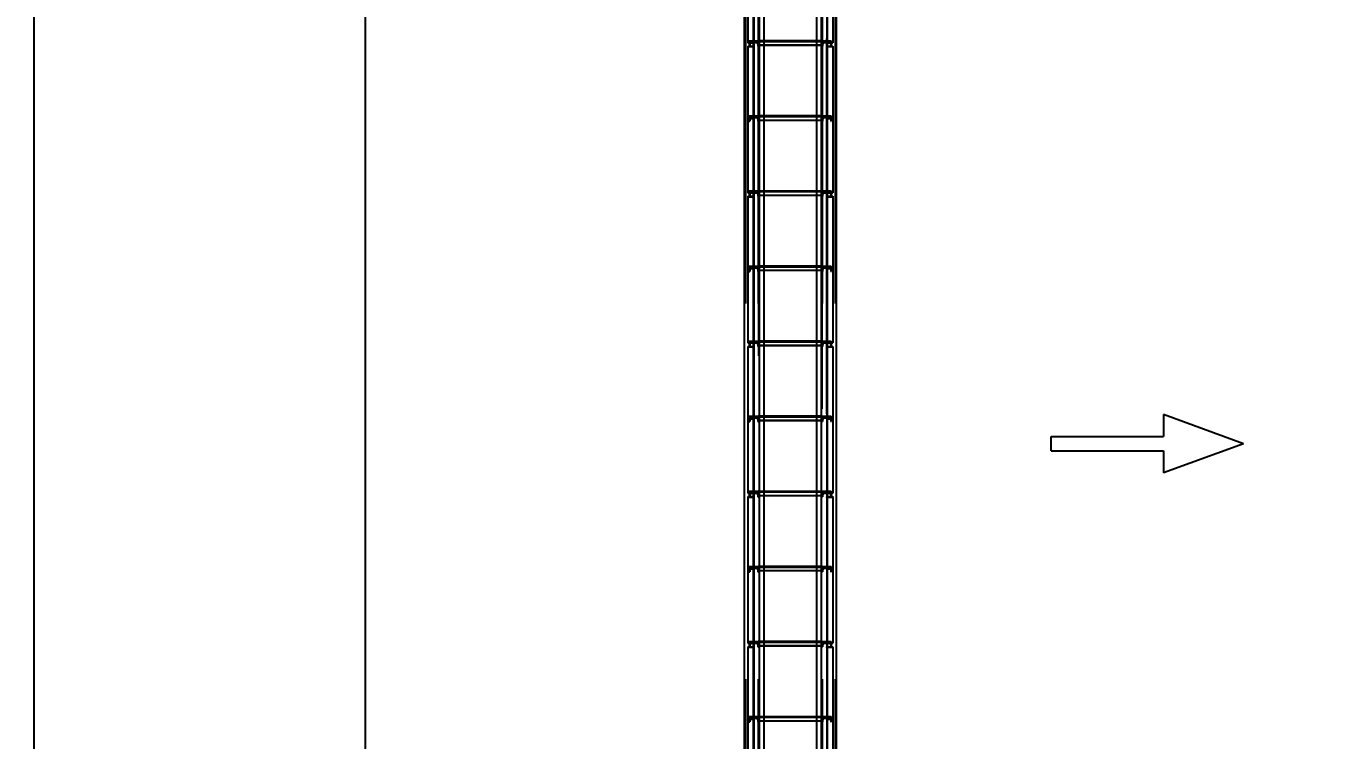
# Model space of a CAD drawing. Header units: millimetres. Extents: x 150209.93 to 150215.05, y 136675.65 to 136679.93.
# Drawn here: x 150213.9635 to 150214.3082, y 136677.5786 to 136677.7688 of the extents above; entities that cross this region are included whole.
import ezdxf

# ---------------------------------------------------------------- set-up
doc = ezdxf.new("R2010")
doc.units = ezdxf.units.MM
doc.header["$LTSCALE"] = 0.25
for name, pattern in [('XKITLINE00', [0]), ('XKITLINE02', [4, 2, -2]), ('XKITLINE03', [6, 3, -1, 1, -1])]:
    doc.linetypes.add(name, pattern=pattern)
doc.styles.add('ROMANS', font='romans.shx')
doc.dimstyles.new('MD300', dxfattribs={"dimtxt": 2.5, "dimasz": 2.5, "dimexe": 1, "dimexo": 1, "dimgap": 0.5, "dimtad": 1, "dimdec": 1, "dimlfac": 50, "dimrnd": 0.5, "dimdsep": 46, "dimtxsty": 'ROMANS', "dimcen": 1, "dimclrd": 146, "dimclre": 146, "dimclrt": 30, "dimadec": 1, "dimazin": 2, "dimtfac": 1, "dimtdec": 1, "dimtmove": 0, "dimatfit": 1, "dimfxl": 1, "dimtolj": 1, "dimtzin": 0, "dimlwd": -1, "dimlwe": -1, "dimarcsym": 0})

# ---------------------------------------------------------------- blocks, each defined once
blk = doc.blocks.new('çatıı')
at = {"color": 116, "linetype": 'XKITLINE02', "true_color": 0x136734}
for p, q in [((26132.5, 10820.3), (26132.5, 9176.9)), ((26133.1, 10820.3), (26133.1, 9176.7)), ((26150.3, 10820.3), (26150.3, 9176.7)), ((26150.8, 10820.3), (26150.8, 9176.9)), ((26151.7, 10820.3), (26151.7, 9223.3)), ((26234.5, 10820.3), (26234.5, 9180)), ((26234.9, 10820.3), (26234.9, 9176.9)), ((26235.4, 10820.3), (26235.4, 9176.7)), ((26235.4, 10820.3), (26235.4, 9180)), ((26252.7, 10820.3), (26252.7, 9176.7)), ((26253.2, 10820.3), (26253.2, 9176.9)), ((26254.1, 10820.3), (26254.1, 9210.4)), ((26151.2, 10778.7), (26151.2, 9180)), ((26136.4, 10767.4), (26136.4, 10667.8)), ((26143.6, 10766.8), (26143.6, 10662.7)), ((26144.4, 10767.4), (26144.4, 10662.7)), ((26227.9, 10759.5), (26227.9, 9180.3)), ((26241.4, 10767.4), (26241.4, 10662.7)), ((26242.2, 10756.2), (26242.2, 10662.7)), ((26249.4, 10754.5), (26249.4, 10667.8)), ((26150.4, 10750.6), (26150.4, 9180)), ((26157.9, 10750.6), (26157.9, 9180.3)), ((26136.4, 10668.4), (26136.4, 10667.8)), ((26136.4, 10668.4), (26144.4, 10668.4)), ((26136.4, 10667.8), (26143.6, 10667.8)), ((26138.4, 10670.3), (26138.4, 10668.7)), ((26138.4, 10670.3), (26138.4, 10664.8)), ((26138.4, 10670.3), (26150.4, 10670.3)), ((26138.4, 10668.7), (26138.4, 10663.2)), ((26138.4, 10668.7), (26150.4, 10668.7)), ((26139.4, 10669.6), (26139.1, 10664.8)), ((26139.1, 10663.2), (26139.4, 10668)), ((26139.4, 10669.6), (26139.4, 10668)), ((26139.4, 10669.6), (26149.3, 10669.6)), ((26139.4, 10668), (26149.3, 10668)), ((26143.6, 10668.5), (26143.6, 10568)), ((26143.6, 10668.5), (26144.4, 10668.5)), ((26143.6, 10667.8), (26143.6, 10662.7)), ((26144.4, 10668.5), (26144.4, 10568.7)), ((26144.4, 10668.4), (26144.4, 10662.7)), ((26149.3, 10669.6), (26149.3, 10668)), ((26149.3, 10669.6), (26149.7, 10664.8)), ((26149.3, 10668), (26149.7, 10663.2)), ((26150.4, 10670.3), (26150.4, 10668.7)), ((26150.4, 10670.3), (26150.4, 10664.8)), ((26150.4, 10670.3), (26157.9, 10670.3)), ((26150.4, 10670.3), (26150.4, 10664.6)), ((26150.4, 10670.1), (26157.9, 10670.1)), ((26150.4, 10669.6), (26235.4, 10669.6)), ((26150.4, 10669.5), (26235.4, 10669.5)), ((26150.4, 10668.7), (26150.4, 10663.2)), ((26227.9, 10670.3), (26235.4, 10670.3)), ((26227.9, 10670.1), (26235.4, 10670.1)), ((26235.4, 10670.3), (26235.4, 10664.8)), ((26235.4, 10670.3), (26247.4, 10670.3)), ((26235.4, 10670.3), (26235.4, 10668.7)), ((26235.4, 10670.3), (26235.4, 10664.6)), ((26235.4, 10668.7), (26235.4, 10663.2)), ((26235.4, 10668.7), (26247.4, 10668.7)), ((26236.4, 10669.6), (26236, 10664.8)), ((26236.4, 10668), (26236, 10663.2)), ((26236.4, 10669.6), (26246.3, 10669.6)), ((26236.4, 10669.6), (26236.4, 10668)), ((26236.4, 10668), (26246.3, 10668)), ((26241.4, 10668.5), (26241.4, 10662.6)), ((26241.4, 10668.5), (26242.2, 10668.5)), ((26241.4, 10668.5), (26241.4, 10567.4)), ((26241.4, 10668.4), (26249.4, 10668.4)), ((26242.2, 10668.5), (26242.2, 10663.2)), ((26242.2, 10668.5), (26242.2, 10568)), ((26242.2, 10667.8), (26249.4, 10667.8)), ((26246.3, 10669.6), (26246.7, 10664.8)), ((26246.3, 10669.6), (26246.3, 10668)), ((26246.3, 10668), (26246.7, 10663.2)), ((26247.4, 10670.3), (26247.4, 10664.8)), ((26247.4, 10670.3), (26247.4, 10668.7)), ((26247.4, 10668.7), (26247.4, 10663.2)), ((26136.4, 10663.2), (26136.4, 10567.4)), ((26136.4, 10663.2), (26143.6, 10663.2)), ((26136.4, 10662.6), (26144.4, 10662.6)), ((26138.4, 10664.8), (26138.4, 10663.2)), ((26138.4, 10664.8), (26139.1, 10664.8)), ((26138.4, 10663.2), (26139.1, 10663.2)), ((26139.1, 10664.8), (26139.1, 10663.2)), ((26143.6, 10662.7), (26144.4, 10662.7)), ((26149.7, 10664.8), (26149.7, 10663.2)), ((26149.7, 10664.8), (26150.4, 10664.8)), ((26149.7, 10663.2), (26150.4, 10663.2)), ((26150.4, 10664.8), (26150.4, 10663.2)), ((26150.4, 10664.8), (26235.4, 10664.8)), ((26150.4, 10664.8), (26235.4, 10664.8)), ((26150.4, 10664.7), (26235.4, 10664.7)), ((26150.4, 10664.6), (26157.9, 10664.6)), ((26227.9, 10664.6), (26235.4, 10664.6)), ((26235.4, 10664.8), (26236, 10664.8)), ((26235.4, 10664.8), (26235.4, 10663.2)), ((26235.4, 10663.2), (26236, 10663.2)), ((26236, 10664.8), (26236, 10663.2)), ((26241.4, 10662.7), (26242.2, 10662.7)), ((26241.4, 10662.6), (26249.4, 10662.6)), ((26242.2, 10663.2), (26249.4, 10663.2)), ((26246.7, 10664.8), (26247.4, 10664.8)), ((26246.7, 10664.8), (26246.7, 10663.2)), ((26246.7, 10663.2), (26247.4, 10663.2)), ((26247.4, 10664.8), (26247.4, 10663.2)), ((26249.4, 10663.2), (26249.4, 10662.6)), ((26249.4, 10663.2), (26249.4, 10567.4)), ((26136.4, 10568), (26143.6, 10568)), ((26136.4, 10568), (26136.4, 10567.4)), ((26136.4, 10567.4), (26144.4, 10567.4)), ((26136.4, 10567.4), (26136.4, 10467.9)), ((26136.4, 10567.4), (26144.4, 10567.4)), ((26136.4, 10566.8), (26143.6, 10566.8)), ((26138.4, 10570.3), (26138.4, 10568.7)), ((26138.4, 10570.3), (26138.4, 10564.8)), ((26138.4, 10570.3), (26150.4, 10570.3)), ((26138.4, 10568.7), (26138.4, 10563.2)), ((26138.4, 10568.7), (26150.4, 10568.7)), ((26138.4, 10564.8), (26138.4, 10563.2)), ((26138.4, 10564.8), (26139.1, 10564.8)), ((26139.4, 10569.6), (26139.1, 10564.8)), ((26139.4, 10568), (26139.1, 10563.2)), ((26139.1, 10564.8), (26139.1, 10563.2)), ((26139.4, 10569.6), (26139.4, 10568)), ((26139.4, 10569.6), (26149.3, 10569.6)), ((26139.4, 10568), (26149.3, 10568)), ((26143.6, 10573.3), (26144.4, 10573.3)), ((26143.6, 10573.3), (26143.6, 10568)), ((26143.6, 10566.8), (26143.6, 10462.7)), ((26144.4, 10573.3), (26144.4, 10567.4)), ((26144.4, 10567.4), (26144.4, 10462.7)), ((26149.3, 10569.6), (26149.3, 10568)), ((26149.3, 10569.6), (26149.7, 10564.8)), ((26149.3, 10568), (26149.7, 10563.2)), ((26149.7, 10564.8), (26149.7, 10563.2)), ((26149.7, 10564.8), (26150.4, 10564.8)), ((26150.4, 10570.3), (26150.4, 10568.7)), ((26150.4, 10570.3), (26150.4, 10564.8)), ((26150.4, 10570.3), (26157.9, 10570.3)), ((26150.4, 10570.3), (26150.4, 10564.7)), ((26150.4, 10570.2), (26157.9, 10570.2)), ((26150.4, 10569.6), (26235.4, 10569.6)), ((26150.4, 10569.5), (26235.4, 10569.5)), ((26150.4, 10568.7), (26150.4, 10563.2)), ((26150.4, 10564.8), (26150.4, 10563.2)), ((26150.4, 10564.8), (26235.4, 10564.8)), ((26150.4, 10564.8), (26235.4, 10564.8)), ((26150.4, 10564.7), (26235.4, 10564.7)), ((26150.4, 10564.7), (26157.9, 10564.7)), ((26227.9, 10570.3), (26235.4, 10570.3)), ((26227.9, 10570.2), (26235.4, 10570.2)), ((26227.9, 10564.7), (26235.4, 10564.7)), ((26235.4, 10570.3), (26235.4, 10564.8)), ((26235.4, 10570.3), (26247.4, 10570.3)), ((26235.4, 10570.3), (26235.4, 10568.7)), ((26235.4, 10570.3), (26235.4, 10564.7)), ((26235.4, 10568.7), (26235.4, 10563.2)), ((26235.4, 10568.7), (26247.4, 10568.7)), ((26235.4, 10564.8), (26236, 10564.8)), ((26235.4, 10564.8), (26235.4, 10563.2)), ((26236.4, 10569.6), (26236, 10564.8)), ((26236.4, 10568), (26236, 10563.2)), ((26236, 10564.8), (26236, 10563.2)), ((26236.4, 10569.6), (26246.3, 10569.6)), ((26236.4, 10569.6), (26236.4, 10568)), ((26236.4, 10568), (26246.3, 10568)), ((26241.4, 10573.3), (26242.2, 10573.3)), ((26241.4, 10567.4), (26249.4, 10567.4)), ((26241.4, 10567.4), (26241.4, 10561.7)), ((26241.4, 10567.4), (26249.4, 10567.4)), ((26241.4, 10567.4), (26241.4, 10462.7)), ((26242.2, 10568), (26249.4, 10568)), ((26242.2, 10566.8), (26242.2, 10561.7)), ((26242.2, 10566.8), (26249.4, 10566.8)), ((26242.2, 10566.8), (26242.2, 10462.7)), ((26246.3, 10569.6), (26246.7, 10564.8)), ((26246.3, 10569.6), (26246.3, 10568)), ((26246.3, 10568), (26246.7, 10563.2)), ((26246.7, 10564.8), (26247.4, 10564.8)), ((26246.7, 10564.8), (26246.7, 10563.2)), ((26247.4, 10570.3), (26247.4, 10564.8)), ((26247.4, 10570.3), (26247.4, 10568.7)), ((26247.4, 10568.7), (26247.4, 10563.2)), ((26247.4, 10564.8), (26247.4, 10563.2)), ((26249.4, 10567.4), (26249.4, 10566.8)), ((26249.4, 10567.4), (26249.4, 10467.9)), ((26138.4, 10563.2), (26139.1, 10563.2)), ((26143.6, 10561.7), (26144.4, 10561.7)), ((26149.7, 10563.2), (26150.4, 10563.2)), ((26235.4, 10563.2), (26236, 10563.2)), ((26241.4, 10561.7), (26242.2, 10561.7)), ((26246.7, 10563.2), (26247.4, 10563.2)), ((26136.4, 10468.4), (26136.4, 10467.9)), ((26136.4, 10468.4), (26144.4, 10468.4)), ((26136.4, 10467.9), (26143.6, 10467.9)), ((26136.4, 10463.2), (26136.4, 10367.4)), ((26136.4, 10463.2), (26143.6, 10463.2)), ((26136.4, 10462.6), (26144.4, 10462.6)), ((26138.4, 10470.3), (26138.4, 10468.7)), ((26138.4, 10470.3), (26138.4, 10464.8)), ((26138.4, 10470.3), (26150.4, 10470.3)), ((26138.4, 10468.7), (26138.4, 10463.2)), ((26138.4, 10468.7), (26150.4, 10468.7)), ((26138.4, 10464.8), (26138.4, 10463.2)), ((26138.4, 10464.8), (26139.1, 10464.8)), ((26138.4, 10463.2), (26139.1, 10463.2)), ((26139.4, 10469.6), (26139.1, 10464.8)), ((26139.1, 10463.2), (26139.4, 10468)), ((26139.1, 10464.8), (26139.1, 10463.2)), ((26139.4, 10469.6), (26139.4, 10468)), ((26139.4, 10469.6), (26149.3, 10469.6)), ((26139.4, 10468), (26149.3, 10468)), ((26143.6, 10468.5), (26143.6, 10368)), ((26143.6, 10468.5), (26144.4, 10468.5)), ((26143.6, 10467.9), (26143.6, 10462.7)), ((26143.6, 10462.7), (26144.4, 10462.7)), ((26144.4, 10468.5), (26144.4, 10368.7)), ((26144.4, 10468.4), (26144.4, 10462.7)), ((26149.3, 10469.6), (26149.3, 10468)), ((26149.3, 10469.6), (26149.7, 10464.8)), ((26149.3, 10468), (26149.7, 10463.2)), ((26149.7, 10464.8), (26149.7, 10463.2)), ((26149.7, 10464.8), (26150.4, 10464.8)), ((26149.7, 10463.2), (26150.4, 10463.2)), ((26150.4, 10470.3), (26150.4, 10468.7)), ((26150.4, 10470.3), (26150.4, 10464.8)), ((26150.4, 10470.3), (26157.9, 10470.3)), ((26150.4, 10470.3), (26150.4, 10464.7)), ((26150.4, 10470.2), (26157.9, 10470.2)), ((26150.4, 10469.6), (26235.4, 10469.6)), ((26150.4, 10469.5), (26235.4, 10469.5)), ((26150.4, 10468.7), (26150.4, 10463.2)), ((26150.4, 10464.8), (26150.4, 10463.2)), ((26150.4, 10464.8), (26235.4, 10464.8)), ((26150.4, 10464.8), (26235.4, 10464.8)), ((26150.4, 10464.7), (26235.4, 10464.7)), ((26150.4, 10464.7), (26157.9, 10464.7)), ((26227.9, 10470.3), (26235.4, 10470.3)), ((26227.9, 10470.2), (26235.4, 10470.2)), ((26227.9, 10464.7), (26235.4, 10464.7)), ((26235.4, 10470.3), (26235.4, 10464.8)), ((26235.4, 10470.3), (26247.4, 10470.3)), ((26235.4, 10470.3), (26235.4, 10468.7)), ((26235.4, 10470.3), (26235.4, 10464.7)), ((26235.4, 10468.7), (26235.4, 10463.2)), ((26235.4, 10468.7), (26247.4, 10468.7)), ((26235.4, 10464.8), (26236, 10464.8)), ((26235.4, 10464.8), (26235.4, 10463.2)), ((26235.4, 10463.2), (26236, 10463.2)), ((26236.4, 10469.6), (26236, 10464.8)), ((26236.4, 10468), (26236, 10463.2)), ((26236, 10464.8), (26236, 10463.2)), ((26236.4, 10469.6), (26246.3, 10469.6)), ((26236.4, 10469.6), (26236.4, 10468)), ((26236.4, 10468), (26246.3, 10468)), ((26241.4, 10468.5), (26241.4, 10462.6)), ((26241.4, 10468.5), (26242.2, 10468.5)), ((26241.4, 10468.5), (26241.4, 10367.4)), ((26241.4, 10468.4), (26249.4, 10468.4)), ((26241.4, 10462.7), (26242.2, 10462.7)), ((26241.4, 10462.6), (26249.4, 10462.6)), ((26242.2, 10468.5), (26242.2, 10463.2)), ((26242.2, 10468.5), (26242.2, 10368)), ((26242.2, 10467.9), (26249.4, 10467.9)), ((26242.2, 10463.2), (26249.4, 10463.2)), ((26246.3, 10469.6), (26246.7, 10464.8)), ((26246.3, 10469.6), (26246.3, 10468)), ((26246.3, 10468), (26246.7, 10463.2)), ((26246.7, 10464.8), (26247.4, 10464.8)), ((26246.7, 10464.8), (26246.7, 10463.2)), ((26246.7, 10463.2), (26247.4, 10463.2)), ((26247.4, 10470.3), (26247.4, 10464.8)), ((26247.4, 10470.3), (26247.4, 10468.7)), ((26247.4, 10468.7), (26247.4, 10463.2)), ((26247.4, 10464.8), (26247.4, 10463.2)), ((26249.4, 10463.2), (26249.4, 10462.6)), ((26249.4, 10463.2), (26249.4, 10367.4)), ((26136.4, 10368), (26143.6, 10368)), ((26136.4, 10368), (26136.4, 10367.4)), ((26136.4, 10367.4), (26144.4, 10367.4)), ((26136.4, 10367.4), (26136.4, 10267.9)), ((26136.4, 10367.4), (26144.4, 10367.4)), ((26136.4, 10366.9), (26143.6, 10366.9)), ((26138.4, 10370.4), (26138.4, 10368.7)), ((26138.4, 10370.4), (26138.4, 10364.9)), ((26138.4, 10370.4), (26150.4, 10370.4)), ((26138.4, 10368.7), (26138.4, 10363.2)), ((26138.4, 10368.7), (26150.4, 10368.7)), ((26138.4, 10364.9), (26138.4, 10363.2)), ((26138.4, 10364.9), (26139.1, 10364.9)), ((26138.4, 10363.2), (26139.1, 10363.2)), ((26139.4, 10369.7), (26139.1, 10364.9)), ((26139.4, 10368), (26139.1, 10363.2)), ((26139.1, 10364.9), (26139.1, 10363.2)), ((26139.4, 10369.7), (26139.4, 10368)), ((26139.4, 10369.7), (26149.3, 10369.7)), ((26139.4, 10368), (26149.3, 10368)), ((26143.6, 10373.3), (26144.4, 10373.3)), ((26143.6, 10373.3), (26143.6, 10368)), ((26143.6, 10366.9), (26143.6, 10262.7)), ((26143.6, 10361.7), (26144.4, 10361.7)), ((26144.4, 10373.3), (26144.4, 10367.4)), ((26144.4, 10367.4), (26144.4, 10262.7)), ((26149.3, 10369.7), (26149.3, 10368)), ((26149.3, 10369.7), (26149.7, 10364.9)), ((26149.3, 10368), (26149.7, 10363.2)), ((26149.7, 10364.9), (26149.7, 10363.2)), ((26149.7, 10364.9), (26150.4, 10364.9)), ((26149.7, 10363.2), (26150.4, 10363.2)), ((26150.4, 10370.4), (26150.4, 10368.7)), ((26150.4, 10370.4), (26150.4, 10364.9)), ((26150.4, 10370.4), (26157.9, 10370.4)), ((26150.4, 10370.4), (26150.4, 10364.7)), ((26150.4, 10370.2), (26157.9, 10370.2)), ((26150.4, 10369.6), (26235.4, 10369.6)), ((26150.4, 10369.5), (26235.4, 10369.5)), ((26150.4, 10368.7), (26150.4, 10363.2)), ((26150.4, 10364.9), (26150.4, 10363.2)), ((26150.4, 10364.9), (26235.4, 10364.9)), ((26150.4, 10364.8), (26235.4, 10364.8)), ((26150.4, 10364.7), (26235.4, 10364.7)), ((26150.4, 10364.7), (26157.9, 10364.7)), ((26227.9, 10370.4), (26235.4, 10370.4)), ((26227.9, 10370.2), (26235.4, 10370.2)), ((26227.9, 10364.7), (26235.4, 10364.7)), ((26235.4, 10370.4), (26235.4, 10364.7)), ((26235.4, 10370.4), (26235.4, 10364.9)), ((26235.4, 10370.4), (26247.4, 10370.4)), ((26235.4, 10370.4), (26235.4, 10368.7)), ((26235.4, 10368.7), (26235.4, 10363.2)), ((26235.4, 10368.7), (26247.4, 10368.7)), ((26235.4, 10364.9), (26236, 10364.9)), ((26235.4, 10364.9), (26235.4, 10363.2)), ((26235.4, 10363.2), (26236, 10363.2)), ((26236.4, 10369.7), (26236, 10364.9)), ((26236.4, 10368), (26236, 10363.2)), ((26236, 10364.9), (26236, 10363.2)), ((26236.4, 10369.7), (26246.3, 10369.7)), ((26236.4, 10369.7), (26236.4, 10368)), ((26236.4, 10368), (26246.3, 10368)), ((26241.4, 10373.3), (26242.2, 10373.3)), ((26241.4, 10367.4), (26241.4, 10361.7)), ((26241.4, 10367.4), (26249.4, 10367.4)), ((26241.4, 10367.4), (26241.4, 10262.7)), ((26241.4, 10367.4), (26249.4, 10367.4)), ((26241.4, 10361.7), (26242.2, 10361.7)), ((26242.2, 10368), (26249.4, 10368)), ((26242.2, 10366.9), (26242.2, 10361.7)), ((26242.2, 10366.9), (26249.4, 10366.9)), ((26242.2, 10366.9), (26242.2, 10262.7)), ((26246.3, 10369.7), (26246.7, 10364.9)), ((26246.3, 10369.7), (26246.3, 10368)), ((26246.3, 10368), (26246.7, 10363.2)), ((26246.7, 10364.9), (26247.4, 10364.9)), ((26246.7, 10364.9), (26246.7, 10363.2)), ((26246.7, 10363.2), (26247.4, 10363.2)), ((26247.4, 10370.4), (26247.4, 10364.9)), ((26247.4, 10370.4), (26247.4, 10368.7)), ((26247.4, 10368.7), (26247.4, 10363.2)), ((26247.4, 10364.9), (26247.4, 10363.2)), ((26249.4, 10367.4), (26249.4, 10366.9)), ((26249.4, 10367.4), (26249.4, 10267.9)), ((26136.4, 10268.5), (26136.4, 10267.9)), ((26136.4, 10268.5), (26144.4, 10268.5)), ((26136.4, 10267.9), (26143.6, 10267.9)), ((26136.4, 10263.2), (26136.4, 10167.5)), ((26136.4, 10263.2), (26143.6, 10263.2)), ((26136.4, 10262.6), (26144.4, 10262.6)), ((26138.4, 10270.4), (26138.4, 10268.7)), ((26138.4, 10270.4), (26138.4, 10264.9)), ((26138.4, 10270.4), (26150.4, 10270.4)), ((26138.4, 10268.7), (26138.4, 10263.2)), ((26138.4, 10268.7), (26150.4, 10268.7)), ((26138.4, 10264.9), (26138.4, 10263.2)), ((26138.4, 10264.9), (26139.1, 10264.9)), ((26138.4, 10263.2), (26139.1, 10263.2)), ((26139.4, 10269.7), (26139.1, 10264.9)), ((26139.1, 10263.2), (26139.4, 10268)), ((26139.1, 10264.9), (26139.1, 10263.2)), ((26139.4, 10269.7), (26139.4, 10268)), ((26139.4, 10269.7), (26149.3, 10269.7)), ((26139.4, 10268), (26149.3, 10268)), ((26143.6, 10268.6), (26143.6, 10168)), ((26143.6, 10268.6), (26144.4, 10268.6)), ((26143.6, 10267.9), (26143.6, 10262.7)), ((26143.6, 10262.7), (26144.4, 10262.7)), ((26144.4, 10268.6), (26144.4, 10168.7)), ((26144.4, 10268.5), (26144.4, 10262.7)), ((26149.3, 10269.7), (26149.3, 10268)), ((26149.3, 10269.7), (26149.7, 10264.9)), ((26149.3, 10268), (26149.7, 10263.2)), ((26149.7, 10264.9), (26149.7, 10263.2)), ((26149.7, 10264.9), (26150.4, 10264.9)), ((26149.7, 10263.2), (26150.4, 10263.2)), ((26150.4, 10270.4), (26150.4, 10268.7)), ((26150.4, 10270.4), (26150.4, 10264.9)), ((26150.4, 10270.4), (26157.9, 10270.4)), ((26150.4, 10270.4), (26150.4, 10264.7)), ((26150.4, 10270.2), (26157.9, 10270.2)), ((26150.4, 10269.7), (26235.4, 10269.7)), ((26150.4, 10269.5), (26235.4, 10269.5)), ((26150.4, 10268.7), (26150.4, 10263.2)), ((26150.4, 10264.9), (26150.4, 10263.2)), ((26150.4, 10264.9), (26235.4, 10264.9)), ((26150.4, 10264.9), (26235.4, 10264.9)), ((26150.4, 10264.7), (26235.4, 10264.7)), ((26150.4, 10264.7), (26157.9, 10264.7)), ((26227.9, 10270.4), (26235.4, 10270.4)), ((26227.9, 10270.2), (26235.4, 10270.2)), ((26227.9, 10264.7), (26235.4, 10264.7)), ((26235.4, 10270.4), (26235.4, 10264.9)), ((26235.4, 10270.4), (26247.4, 10270.4)), ((26235.4, 10270.4), (26235.4, 10268.7)), ((26235.4, 10270.4), (26235.4, 10264.7)), ((26235.4, 10268.7), (26235.4, 10263.2)), ((26235.4, 10268.7), (26247.4, 10268.7)), ((26235.4, 10264.9), (26236, 10264.9)), ((26235.4, 10264.9), (26235.4, 10263.2)), ((26235.4, 10263.2), (26236, 10263.2)), ((26236.4, 10269.7), (26236, 10264.9)), ((26236.4, 10268), (26236, 10263.2)), ((26236, 10264.9), (26236, 10263.2)), ((26236.4, 10269.7), (26246.3, 10269.7)), ((26236.4, 10269.7), (26236.4, 10268)), ((26236.4, 10268), (26246.3, 10268)), ((26241.4, 10268.6), (26241.4, 10262.6)), ((26241.4, 10268.6), (26242.2, 10268.6)), ((26241.4, 10268.6), (26241.4, 10167.5)), ((26241.4, 10268.5), (26249.4, 10268.5)), ((26241.4, 10262.7), (26242.2, 10262.7)), ((26241.4, 10262.6), (26249.4, 10262.6)), ((26242.2, 10268.6), (26242.2, 10263.2)), ((26242.2, 10268.6), (26242.2, 10168)), ((26242.2, 10267.9), (26249.4, 10267.9)), ((26242.2, 10263.2), (26249.4, 10263.2)), ((26246.3, 10269.7), (26246.7, 10264.9)), ((26246.3, 10269.7), (26246.3, 10268)), ((26246.3, 10268), (26246.7, 10263.2)), ((26246.7, 10264.9), (26247.4, 10264.9)), ((26246.7, 10264.9), (26246.7, 10263.2)), ((26246.7, 10263.2), (26247.4, 10263.2)), ((26247.4, 10270.4), (26247.4, 10264.9)), ((26247.4, 10270.4), (26247.4, 10268.7)), ((26247.4, 10268.7), (26247.4, 10263.2)), ((26247.4, 10264.9), (26247.4, 10263.2)), ((26249.4, 10263.2), (26249.4, 10262.6)), ((26249.4, 10263.2), (26249.4, 10167.5)), ((26136.4, 10168), (26143.6, 10168)), ((26136.4, 10168), (26136.4, 10167.5)), ((26136.4, 10167.5), (26144.4, 10167.5)), ((26136.4, 10167.5), (26136.4, 10067.9)), ((26136.4, 10167.5), (26144.4, 10167.5)), ((26138.4, 10170.4), (26138.4, 10168.7)), ((26138.4, 10170.4), (26138.4, 10164.9)), ((26138.4, 10170.4), (26150.4, 10170.4)), ((26138.4, 10168.7), (26138.4, 10163.2)), ((26138.4, 10168.7), (26150.4, 10168.7)), ((26139.4, 10169.7), (26139.1, 10164.9)), ((26139.4, 10168), (26139.1, 10163.2)), ((26139.4, 10169.7), (26139.4, 10168)), ((26139.4, 10169.7), (26149.3, 10169.7)), ((26139.4, 10168), (26149.3, 10168)), ((26143.6, 10173.4), (26144.4, 10173.4)), ((26143.6, 10173.4), (26143.6, 10168)), ((26144.4, 10173.4), (26144.4, 10167.5)), ((26144.4, 10167.5), (26144.4, 10062.8)), ((26149.3, 10169.7), (26149.3, 10168)), ((26149.3, 10169.7), (26149.7, 10164.9)), ((26149.3, 10168), (26149.7, 10163.2)), ((26150.4, 10170.4), (26150.4, 10168.7)), ((26150.4, 10170.4), (26150.4, 10164.9)), ((26150.4, 10170.4), (26157.9, 10170.4)), ((26150.4, 10170.4), (26150.4, 10164.7)), ((26150.4, 10170.2), (26157.9, 10170.2)), ((26150.4, 10169.7), (26235.4, 10169.7)), ((26150.4, 10169.5), (26235.4, 10169.5)), ((26150.4, 10168.7), (26150.4, 10163.2)), ((26227.9, 10170.4), (26235.4, 10170.4)), ((26227.9, 10170.2), (26235.4, 10170.2)), ((26235.4, 10170.4), (26235.4, 10164.9)), ((26235.4, 10170.4), (26247.4, 10170.4)), ((26235.4, 10170.4), (26235.4, 10168.7)), ((26235.4, 10170.4), (26235.4, 10164.7)), ((26235.4, 10168.7), (26235.4, 10163.2)), ((26235.4, 10168.7), (26247.4, 10168.7)), ((26236.4, 10169.7), (26236, 10164.9)), ((26236.4, 10168), (26236, 10163.2)), ((26236.4, 10169.7), (26246.3, 10169.7)), ((26236.4, 10169.7), (26236.4, 10168)), ((26236.4, 10168), (26246.3, 10168)), ((26241.4, 10173.4), (26242.2, 10173.4)), ((26241.4, 10167.5), (26249.4, 10167.5)), ((26241.4, 10167.5), (26241.4, 10161.7)), ((26241.4, 10167.5), (26249.4, 10167.5)), ((26241.4, 10167.5), (26241.4, 10062.8)), ((26242.2, 10168), (26249.4, 10168)), ((26246.3, 10169.7), (26246.7, 10164.9)), ((26246.3, 10169.7), (26246.3, 10168)), ((26246.3, 10168), (26246.7, 10163.2)), ((26247.4, 10170.4), (26247.4, 10164.9)), ((26247.4, 10170.4), (26247.4, 10168.7)), ((26247.4, 10168.7), (26247.4, 10163.2)), ((26249.4, 10167.5), (26249.4, 10166.9)), ((26249.4, 10167.5), (26249.4, 10067.9)), ((26136.4, 10166.9), (26143.6, 10166.9)), ((26138.4, 10164.9), (26138.4, 10163.2)), ((26138.4, 10164.9), (26139.1, 10164.9)), ((26138.4, 10163.2), (26139.1, 10163.2)), ((26139.1, 10164.9), (26139.1, 10163.2)), ((26143.6, 10166.9), (26143.6, 10062.8)), ((26143.6, 10161.7), (26144.4, 10161.7)), ((26149.7, 10164.9), (26149.7, 10163.2)), ((26149.7, 10164.9), (26150.4, 10164.9)), ((26149.7, 10163.2), (26150.4, 10163.2)), ((26150.4, 10164.9), (26150.4, 10163.2)), ((26150.4, 10164.9), (26235.4, 10164.9)), ((26150.4, 10164.9), (26235.4, 10164.9)), ((26150.4, 10164.7), (26235.4, 10164.7)), ((26150.4, 10164.7), (26157.9, 10164.7)), ((26227.9, 10164.7), (26235.4, 10164.7)), ((26235.4, 10164.9), (26236, 10164.9)), ((26235.4, 10164.9), (26235.4, 10163.2)), ((26235.4, 10163.2), (26236, 10163.2)), ((26236, 10164.9), (26236, 10163.2)), ((26241.4, 10161.7), (26242.2, 10161.7)), ((26242.2, 10166.9), (26242.2, 10161.7)), ((26242.2, 10166.9), (26249.4, 10166.9)), ((26242.2, 10166.9), (26242.2, 10062.8)), ((26246.7, 10164.9), (26247.4, 10164.9)), ((26246.7, 10164.9), (26246.7, 10163.2)), ((26246.7, 10163.2), (26247.4, 10163.2)), ((26247.4, 10164.9), (26247.4, 10163.2)), ((26136.4, 10068.5), (26136.4, 10067.9)), ((26136.4, 10068.5), (26144.4, 10068.5)), ((26136.4, 10067.9), (26143.6, 10067.9)), ((26138.4, 10070.4), (26138.4, 10068.7)), ((26138.4, 10070.4), (26138.4, 10064.9)), ((26138.4, 10070.4), (26150.4, 10070.4)), ((26138.4, 10068.7), (26138.4, 10063.2)), ((26138.4, 10068.7), (26150.4, 10068.7)), ((26138.4, 10064.9), (26138.4, 10063.2)), ((26138.4, 10064.9), (26139.1, 10064.9)), ((26139.4, 10069.7), (26139.1, 10064.9)), ((26139.4, 10068), (26139.1, 10063.2)), ((26139.1, 10064.9), (26139.1, 10063.2)), ((26139.4, 10069.7), (26139.4, 10068)), ((26139.4, 10069.7), (26149.3, 10069.7)), ((26139.4, 10068), (26149.3, 10068)), ((26143.6, 10068.6), (26143.6, 9968.1)), ((26143.6, 10068.6), (26144.4, 10068.6)), ((26143.6, 10067.9), (26143.6, 10062.8)), ((26144.4, 10068.6), (26144.4, 9968.7)), ((26144.4, 10068.5), (26144.4, 10062.8)), ((26149.3, 10069.7), (26149.3, 10068)), ((26149.3, 10069.7), (26149.7, 10064.9)), ((26149.3, 10068), (26149.7, 10063.2)), ((26149.7, 10064.9), (26149.7, 10063.2)), ((26149.7, 10064.9), (26150.4, 10064.9)), ((26150.4, 10070.4), (26150.4, 10068.7)), ((26150.4, 10070.4), (26150.4, 10064.9)), ((26150.4, 10070.4), (26157.9, 10070.4)), ((26150.4, 10070.4), (26150.4, 10064.7)), ((26150.4, 10070.2), (26157.9, 10070.2)), ((26150.4, 10069.7), (26235.4, 10069.7)), ((26150.4, 10069.5), (26235.4, 10069.5)), ((26150.4, 10068.7), (26150.4, 10063.2)), ((26150.4, 10064.9), (26150.4, 10063.2)), ((26150.4, 10064.9), (26235.4, 10064.9)), ((26150.4, 10064.9), (26235.4, 10064.9)), ((26150.4, 10064.7), (26235.4, 10064.7)), ((26150.4, 10064.7), (26157.9, 10064.7)), ((26227.9, 10070.4), (26235.4, 10070.4)), ((26227.9, 10070.2), (26235.4, 10070.2)), ((26227.9, 10064.7), (26235.4, 10064.7)), ((26235.4, 10070.4), (26235.4, 10064.9)), ((26235.4, 10070.4), (26247.4, 10070.4)), ((26235.4, 10070.4), (26235.4, 10068.7)), ((26235.4, 10070.4), (26235.4, 10064.7)), ((26235.4, 10068.7), (26235.4, 10063.2)), ((26235.4, 10068.7), (26247.4, 10068.7)), ((26235.4, 10064.9), (26236, 10064.9)), ((26235.4, 10064.9), (26235.4, 10063.2)), ((26236.4, 10069.7), (26236, 10064.9)), ((26236.4, 10068), (26236, 10063.2)), ((26236, 10064.9), (26236, 10063.2)), ((26236.4, 10069.7), (26246.3, 10069.7)), ((26236.4, 10069.7), (26236.4, 10068)), ((26236.4, 10068), (26246.3, 10068)), ((26241.4, 10068.6), (26241.4, 10062.7)), ((26241.4, 10068.6), (26242.2, 10068.6)), ((26241.4, 10068.6), (26241.4, 9967.5)), ((26241.4, 10068.5), (26249.4, 10068.5)), ((26242.2, 10068.6), (26242.2, 10063.3)), ((26242.2, 10068.6), (26242.2, 9968.1)), ((26242.2, 10067.9), (26249.4, 10067.9)), ((26246.3, 10069.7), (26246.7, 10064.9)), ((26246.3, 10069.7), (26246.3, 10068)), ((26246.3, 10068), (26246.7, 10063.2)), ((26246.7, 10064.9), (26247.4, 10064.9)), ((26246.7, 10064.9), (26246.7, 10063.2)), ((26247.4, 10070.4), (26247.4, 10064.9)), ((26247.4, 10070.4), (26247.4, 10068.7)), ((26247.4, 10068.7), (26247.4, 10063.2)), ((26247.4, 10064.9), (26247.4, 10063.2)), ((26136.4, 10063.3), (26136.4, 9967.5)), ((26136.4, 10063.3), (26143.6, 10063.3)), ((26136.4, 10062.7), (26144.4, 10062.7)), ((26138.4, 10063.2), (26139.1, 10063.2)), ((26143.6, 10062.8), (26144.4, 10062.8)), ((26149.7, 10063.2), (26150.4, 10063.2)), ((26235.4, 10063.2), (26236, 10063.2)), ((26241.4, 10062.8), (26242.2, 10062.8)), ((26241.4, 10062.7), (26249.4, 10062.7)), ((26242.2, 10063.3), (26249.4, 10063.3)), ((26246.7, 10063.2), (26247.4, 10063.2)), ((26249.4, 10063.3), (26249.4, 10062.7)), ((26249.4, 10063.3), (26249.4, 9967.5)), ((26136.4, 9968.1), (26143.6, 9968.1)), ((26136.4, 9968.1), (26136.4, 9967.5)), ((26136.4, 9967.5), (26144.4, 9967.5)), ((26136.4, 9967.5), (26136.4, 9867.9)), ((26136.4, 9967.5), (26144.4, 9967.5)), ((26136.4, 9966.9), (26143.6, 9966.9)), ((26138.4, 9970.4), (26138.4, 9968.7)), ((26138.4, 9970.4), (26138.4, 9964.9)), ((26138.4, 9970.4), (26150.4, 9970.4)), ((26138.4, 9968.7), (26138.4, 9963.2)), ((26138.4, 9968.7), (26150.4, 9968.7)), ((26138.4, 9964.9), (26138.4, 9963.2)), ((26138.4, 9964.9), (26139.1, 9964.9)), ((26138.4, 9963.2), (26139.1, 9963.2)), ((26139.4, 9969.7), (26139.1, 9964.9)), ((26139.4, 9968), (26139.1, 9963.2)), ((26139.1, 9964.9), (26139.1, 9963.2)), ((26139.4, 9969.7), (26139.4, 9968)), ((26139.4, 9969.7), (26149.3, 9969.7)), ((26139.4, 9968), (26149.3, 9968)), ((26143.6, 9973.4), (26144.4, 9973.4)), ((26143.6, 9973.4), (26143.6, 9968.1)), ((26143.6, 9966.9), (26143.6, 9862.8)), ((26143.6, 9961.8), (26144.4, 9961.8)), ((26144.4, 9973.4), (26144.4, 9967.5)), ((26144.4, 9967.5), (26144.4, 9862.8)), ((26149.3, 9969.7), (26149.3, 9968)), ((26149.3, 9969.7), (26149.7, 9964.9)), ((26149.3, 9968), (26149.7, 9963.2)), ((26149.7, 9964.9), (26149.7, 9963.2)), ((26149.7, 9964.9), (26150.4, 9964.9)), ((26149.7, 9963.2), (26150.4, 9963.2)), ((26150.4, 9970.4), (26150.4, 9968.7)), ((26150.4, 9970.4), (26150.4, 9964.9)), ((26150.4, 9970.4), (26157.9, 9970.4)), ((26150.4, 9970.4), (26150.4, 9964.7)), ((26150.4, 9970.2), (26157.9, 9970.2)), ((26150.4, 9969.7), (26235.4, 9969.7)), ((26150.4, 9969.5), (26235.4, 9969.5)), ((26150.4, 9968.7), (26150.4, 9963.2)), ((26150.4, 9964.9), (26150.4, 9963.2)), ((26150.4, 9964.9), (26235.4, 9964.9)), ((26150.4, 9964.9), (26235.4, 9964.9)), ((26150.4, 9964.7), (26235.4, 9964.7)), ((26150.4, 9964.7), (26157.9, 9964.7)), ((26227.9, 9970.4), (26235.4, 9970.4)), ((26227.9, 9970.2), (26235.4, 9970.2)), ((26227.9, 9964.7), (26235.4, 9964.7)), ((26235.4, 9970.4), (26235.4, 9964.9)), ((26235.4, 9970.4), (26247.4, 9970.4)), ((26235.4, 9970.4), (26235.4, 9968.7)), ((26235.4, 9970.4), (26235.4, 9964.7)), ((26235.4, 9968.7), (26235.4, 9963.2)), ((26235.4, 9968.7), (26247.4, 9968.7)), ((26235.4, 9964.9), (26236, 9964.9)), ((26235.4, 9964.9), (26235.4, 9963.2)), ((26235.4, 9963.2), (26236, 9963.2)), ((26236.4, 9969.7), (26236, 9964.9)), ((26236.4, 9968), (26236, 9963.2)), ((26236, 9964.9), (26236, 9963.2)), ((26236.4, 9969.7), (26246.3, 9969.7)), ((26236.4, 9969.7), (26236.4, 9968)), ((26236.4, 9968), (26246.3, 9968)), ((26241.4, 9973.4), (26242.2, 9973.4)), ((26241.4, 9967.5), (26249.4, 9967.5)), ((26241.4, 9967.5), (26241.4, 9961.8)), ((26241.4, 9967.5), (26249.4, 9967.5)), ((26241.4, 9967.5), (26241.4, 9862.8)), ((26241.4, 9961.8), (26242.2, 9961.8)), ((26242.2, 9968.1), (26249.4, 9968.1)), ((26242.2, 9966.9), (26242.2, 9961.8)), ((26242.2, 9966.9), (26249.4, 9966.9)), ((26242.2, 9966.9), (26242.2, 9862.8)), ((26246.3, 9969.7), (26246.7, 9964.9)), ((26246.3, 9969.7), (26246.3, 9968)), ((26246.3, 9968), (26246.7, 9963.2)), ((26246.7, 9964.9), (26247.4, 9964.9)), ((26246.7, 9964.9), (26246.7, 9963.2)), ((26246.7, 9963.2), (26247.4, 9963.2)), ((26247.4, 9970.4), (26247.4, 9964.9)), ((26247.4, 9970.4), (26247.4, 9968.7)), ((26247.4, 9968.7), (26247.4, 9963.2)), ((26247.4, 9964.9), (26247.4, 9963.2)), ((26249.4, 9967.5), (26249.4, 9966.9)), ((26249.4, 9967.5), (26249.4, 9867.9)), ((26136.4, 9868.5), (26136.4, 9867.9)), ((26136.4, 9868.5), (26144.4, 9868.5)), ((26136.4, 9867.9), (26143.6, 9867.9)), ((26136.4, 9863.3), (26136.4, 9767.5)), ((26136.4, 9863.3), (26143.6, 9863.3)), ((26136.4, 9862.7), (26144.4, 9862.7)), ((26138.4, 9870.4), (26138.4, 9868.7)), ((26138.4, 9870.4), (26138.4, 9864.9)), ((26138.4, 9870.4), (26150.4, 9870.4)), ((26138.4, 9868.7), (26138.4, 9863.2)), ((26138.4, 9868.7), (26150.4, 9868.7)), ((26138.4, 9864.9), (26138.4, 9863.2)), ((26138.4, 9864.9), (26139.1, 9864.9)), ((26138.4, 9863.2), (26139.1, 9863.2)), ((26139.4, 9869.7), (26139.1, 9864.9)), ((26139.4, 9868), (26139.1, 9863.2)), ((26139.1, 9864.9), (26139.1, 9863.2)), ((26139.4, 9869.7), (26139.4, 9868)), ((26139.4, 9869.7), (26149.3, 9869.7)), ((26139.4, 9868), (26149.3, 9868)), ((26143.6, 9868.6), (26143.6, 9768.1)), ((26143.6, 9868.6), (26144.4, 9868.6)), ((26143.6, 9867.9), (26143.6, 9862.8)), ((26143.6, 9862.8), (26144.4, 9862.8)), ((26144.4, 9868.6), (26144.4, 9768.8)), ((26144.4, 9868.5), (26144.4, 9862.8)), ((26149.3, 9869.7), (26149.3, 9868)), ((26149.3, 9869.7), (26149.7, 9864.9)), ((26149.3, 9868), (26149.7, 9863.2)), ((26149.7, 9864.9), (26149.7, 9863.2)), ((26149.7, 9864.9), (26150.4, 9864.9)), ((26149.7, 9863.2), (26150.4, 9863.2)), ((26150.4, 9870.4), (26150.4, 9868.7)), ((26150.4, 9870.4), (26150.4, 9864.9)), ((26150.4, 9870.4), (26157.9, 9870.4)), ((26150.4, 9870.4), (26150.4, 9864.7)), ((26150.4, 9870.2), (26157.9, 9870.2)), ((26150.4, 9869.7), (26235.4, 9869.7)), ((26150.4, 9869.6), (26235.4, 9869.6)), ((26150.4, 9868.7), (26150.4, 9863.2)), ((26150.4, 9864.9), (26150.4, 9863.2)), ((26150.4, 9864.9), (26235.4, 9864.9)), ((26150.4, 9864.9), (26235.4, 9864.9)), ((26150.4, 9864.7), (26235.4, 9864.7)), ((26150.4, 9864.7), (26157.9, 9864.7)), ((26227.9, 9870.4), (26235.4, 9870.4)), ((26227.9, 9870.2), (26235.4, 9870.2)), ((26227.9, 9864.7), (26235.4, 9864.7)), ((26235.4, 9870.4), (26235.4, 9864.9)), ((26235.4, 9870.4), (26247.4, 9870.4)), ((26235.4, 9870.4), (26235.4, 9868.7)), ((26235.4, 9870.4), (26235.4, 9864.7)), ((26235.4, 9868.7), (26235.4, 9863.2)), ((26235.4, 9868.7), (26247.4, 9868.7)), ((26235.4, 9864.9), (26236, 9864.9)), ((26235.4, 9864.9), (26235.4, 9863.2)), ((26235.4, 9863.2), (26236, 9863.2)), ((26236.4, 9869.7), (26236, 9864.9)), ((26236.4, 9868), (26236, 9863.2)), ((26236, 9864.9), (26236, 9863.2)), ((26236.4, 9869.7), (26246.3, 9869.7)), ((26236.4, 9869.7), (26236.4, 9868)), ((26236.4, 9868), (26246.3, 9868)), ((26241.4, 9868.6), (26241.4, 9862.7)), ((26241.4, 9868.6), (26242.2, 9868.6)), ((26241.4, 9868.6), (26241.4, 9767.5)), ((26241.4, 9868.5), (26249.4, 9868.5)), ((26241.4, 9862.8), (26242.2, 9862.8)), ((26241.4, 9862.7), (26249.4, 9862.7)), ((26242.2, 9868.6), (26242.2, 9863.3)), ((26242.2, 9868.6), (26242.2, 9768.1)), ((26242.2, 9867.9), (26249.4, 9867.9)), ((26242.2, 9863.3), (26249.4, 9863.3)), ((26246.3, 9869.7), (26246.7, 9864.9)), ((26246.3, 9869.7), (26246.3, 9868)), ((26246.3, 9868), (26246.7, 9863.2)), ((26246.7, 9864.9), (26247.4, 9864.9)), ((26246.7, 9864.9), (26246.7, 9863.2)), ((26246.7, 9863.2), (26247.4, 9863.2)), ((26247.4, 9870.4), (26247.4, 9864.9)), ((26247.4, 9870.4), (26247.4, 9868.7)), ((26247.4, 9868.7), (26247.4, 9863.2)), ((26247.4, 9864.9), (26247.4, 9863.2)), ((26249.4, 9863.3), (26249.4, 9862.7)), ((26249.4, 9863.3), (26249.4, 9767.5)), ((26143.6, 9773.4), (26144.4, 9773.4)), ((26143.6, 9773.4), (26143.6, 9768.1)), ((26144.4, 9773.4), (26144.4, 9767.5)), ((26241.4, 9773.4), (26242.2, 9773.4)), ((26136.4, 9768.1), (26143.6, 9768.1)), ((26136.4, 9768.1), (26136.4, 9767.5)), ((26136.4, 9767.5), (26144.4, 9767.5)), ((26136.4, 9767.5), (26136.4, 9668)), ((26136.4, 9767.5), (26144.4, 9767.5)), ((26136.4, 9766.9), (26143.6, 9766.9)), ((26138.4, 9770.4), (26138.4, 9768.8)), ((26138.4, 9770.4), (26138.4, 9764.9)), ((26138.4, 9770.4), (26150.4, 9770.4)), ((26138.4, 9768.8), (26138.4, 9763.3)), ((26138.4, 9768.8), (26150.4, 9768.8)), ((26138.4, 9764.9), (26138.4, 9763.3)), ((26138.4, 9764.9), (26139.1, 9764.9)), ((26138.4, 9763.3), (26139.1, 9763.3)), ((26139.4, 9769.7), (26139.1, 9764.9)), ((26139.4, 9768.1), (26139.1, 9763.3)), ((26139.1, 9764.9), (26139.1, 9763.3)), ((26139.4, 9769.7), (26139.4, 9768.1)), ((26139.4, 9769.7), (26149.3, 9769.7)), ((26139.4, 9768.1), (26149.3, 9768.1)), ((26143.6, 9766.9), (26143.6, 9662.8)), ((26143.6, 9761.8), (26144.4, 9761.8)), ((26144.4, 9767.5), (26144.4, 9662.8)), ((26149.3, 9769.7), (26149.3, 9768.1)), ((26149.3, 9769.7), (26149.7, 9764.9)), ((26149.3, 9768.1), (26149.7, 9763.3)), ((26149.7, 9764.9), (26149.7, 9763.3)), ((26149.7, 9764.9), (26150.4, 9764.9)), ((26149.7, 9763.3), (26150.4, 9763.3)), ((26150.4, 9770.4), (26150.4, 9768.8)), ((26150.4, 9770.4), (26150.4, 9764.9)), ((26150.4, 9770.4), (26157.9, 9770.4)), ((26150.4, 9770.4), (26150.4, 9764.7)), ((26150.4, 9770.2), (26157.9, 9770.2)), ((26150.4, 9769.7), (26235.4, 9769.7)), ((26150.4, 9769.6), (26235.4, 9769.6)), ((26150.4, 9768.8), (26150.4, 9763.3)), ((26150.4, 9764.9), (26150.4, 9763.3)), ((26150.4, 9764.9), (26235.4, 9764.9)), ((26150.4, 9764.9), (26235.4, 9764.9)), ((26150.4, 9764.8), (26235.4, 9764.8)), ((26150.4, 9764.7), (26157.9, 9764.7)), ((26227.9, 9770.4), (26235.4, 9770.4)), ((26227.9, 9770.2), (26235.4, 9770.2)), ((26227.9, 9764.7), (26235.4, 9764.7)), ((26235.4, 9770.4), (26235.4, 9764.9)), ((26235.4, 9770.4), (26247.4, 9770.4)), ((26235.4, 9770.4), (26235.4, 9768.8)), ((26235.4, 9770.4), (26235.4, 9764.7)), ((26235.4, 9768.8), (26235.4, 9763.3)), ((26235.4, 9768.8), (26247.4, 9768.8)), ((26235.4, 9764.9), (26236, 9764.9)), ((26235.4, 9764.9), (26235.4, 9763.3)), ((26235.4, 9763.3), (26236, 9763.3)), ((26236.4, 9769.7), (26236, 9764.9)), ((26236.4, 9768.1), (26236, 9763.3)), ((26236, 9764.9), (26236, 9763.3)), ((26236.4, 9769.7), (26246.3, 9769.7)), ((26236.4, 9769.7), (26236.4, 9768.1)), ((26236.4, 9768.1), (26246.3, 9768.1)), ((26241.4, 9767.5), (26249.4, 9767.5)), ((26241.4, 9767.5), (26241.4, 9761.8)), ((26241.4, 9767.5), (26249.4, 9767.5)), ((26241.4, 9767.5), (26241.4, 9662.8)), ((26241.4, 9761.8), (26242.2, 9761.8)), ((26242.2, 9768.1), (26249.4, 9768.1)), ((26242.2, 9766.9), (26242.2, 9761.8)), ((26242.2, 9766.9), (26249.4, 9766.9)), ((26242.2, 9766.9), (26242.2, 9662.8)), ((26246.3, 9769.7), (26246.7, 9764.9)), ((26246.3, 9769.7), (26246.3, 9768.1)), ((26246.3, 9768.1), (26246.7, 9763.3)), ((26246.7, 9764.9), (26247.4, 9764.9)), ((26246.7, 9764.9), (26246.7, 9763.3)), ((26246.7, 9763.3), (26247.4, 9763.3)), ((26247.4, 9770.4), (26247.4, 9764.9)), ((26247.4, 9770.4), (26247.4, 9768.8)), ((26247.4, 9768.8), (26247.4, 9763.3)), ((26247.4, 9764.9), (26247.4, 9763.3)), ((26249.4, 9767.5), (26249.4, 9766.9)), ((26249.4, 9767.5), (26249.4, 9668))]:
    blk.add_line(p, q, dxfattribs=at)
at = {"color": 1, "linetype": 'XKITLINE03'}
for p, q in [((26144.4, 9173.4), (26144.4, 10821.7)), ((26150.4, 10820.3), (26150.4, 9180.3)), ((26235.4, 9180.3), (26235.4, 10820.3)), ((26241.4, 9173.4), (26241.4, 10821.7)), ((26144.4, 10668.4), (26144.4, 10767.4)), ((26241.4, 10767.4), (26241.4, 10668.4)), ((26150.4, 10668.7), (26150.4, 10670.3)), ((26235.4, 10670.1), (26150.4, 10670.1)), ((26235.4, 10670.3), (26235.4, 10668.7)), ((26144.4, 10567.4), (26144.4, 10662.6)), ((26241.4, 10662.6), (26241.4, 10567.4)), ((26144.4, 10468.4), (26144.4, 10567.4)), ((26150.4, 10568.7), (26150.4, 10570.3)), ((26235.4, 10570.2), (26150.4, 10570.2)), ((26235.4, 10570.3), (26235.4, 10568.7)), ((26241.4, 10567.4), (26241.4, 10468.4)), ((26144.4, 10367.4), (26144.4, 10462.6)), ((26150.4, 10468.7), (26150.4, 10470.3)), ((26235.4, 10470.2), (26150.4, 10470.2)), ((26235.4, 10470.3), (26235.4, 10468.7)), ((26241.4, 10462.6), (26241.4, 10367.4)), ((26144.4, 10268.5), (26144.4, 10367.4)), ((26150.4, 10368.7), (26150.4, 10370.4)), ((26235.4, 10370.2), (26150.4, 10370.2)), ((26235.4, 10370.4), (26235.4, 10368.7)), ((26241.4, 10367.4), (26241.4, 10268.5)), ((26144.4, 10167.5), (26144.4, 10262.6)), ((26150.4, 10268.7), (26150.4, 10270.4)), ((26235.4, 10270.2), (26150.4, 10270.2)), ((26235.4, 10270.4), (26235.4, 10268.7)), ((26241.4, 10262.6), (26241.4, 10167.5)), ((26144.4, 10068.5), (26144.4, 10167.5)), ((26150.4, 10168.7), (26150.4, 10170.4)), ((26235.4, 10170.2), (26150.4, 10170.2)), ((26235.4, 10170.4), (26235.4, 10168.7)), ((26241.4, 10167.5), (26241.4, 10068.5)), ((26150.4, 10068.7), (26150.4, 10070.4)), ((26235.4, 10070.2), (26150.4, 10070.2)), ((26235.4, 10070.4), (26235.4, 10068.7)), ((26144.4, 9967.5), (26144.4, 10062.7)), ((26241.4, 10062.7), (26241.4, 9967.5)), ((26144.4, 9868.5), (26144.4, 9967.5)), ((26150.4, 9968.7), (26150.4, 9970.4)), ((26235.4, 9970.2), (26150.4, 9970.2)), ((26235.4, 9970.4), (26235.4, 9968.7)), ((26241.4, 9967.5), (26241.4, 9868.5)), ((26144.4, 9767.5), (26144.4, 9862.7)), ((26150.4, 9868.7), (26150.4, 9870.4)), ((26235.4, 9870.2), (26150.4, 9870.2)), ((26235.4, 9870.4), (26235.4, 9868.7)), ((26241.4, 9862.7), (26241.4, 9767.5)), ((26144.4, 9668.5), (26144.4, 9767.5)), ((26150.4, 9768.8), (26150.4, 9770.4)), ((26235.4, 9770.2), (26150.4, 9770.2)), ((26235.4, 9770.4), (26235.4, 9768.8)), ((26241.4, 9767.5), (26241.4, 9668.5))]:
    blk.add_line(p, q, dxfattribs=at)
at = {"color": 8, "linetype": 'XKITLINE00'}
blk.add_line((25185.8, 10710.2), (25185.8, 9290.3), dxfattribs=at)
at = {"color": 7, "linetype": 'XKITLINE00'}
for p, q in [((26131.7, 10710), (26131.7, 9290.6)), ((26151.7, 10710), (26151.7, 9290.6)), ((26157.9, 10710), (26157.9, 9290.6)), ((26227.9, 10710), (26227.9, 9290.6)), ((26234.1, 10710), (26234.1, 9290.6)), ((26254.1, 10710), (26254.1, 9290.6)), ((26157.9, 10670.3), (26227.9, 10670.3)), ((26157.9, 10670.1), (26227.9, 10670.1)), ((26157.9, 10664.6), (26227.9, 10664.6)), ((26157.9, 10570.3), (26227.9, 10570.3)), ((26157.9, 10570.2), (26227.9, 10570.2)), ((26157.9, 10564.7), (26227.9, 10564.7)), ((26157.9, 10470.3), (26227.9, 10470.3)), ((26157.9, 10470.2), (26227.9, 10470.2)), ((26157.9, 10464.7), (26227.9, 10464.7)), ((26157.9, 10370.4), (26227.9, 10370.4)), ((26157.9, 10370.2), (26227.9, 10370.2)), ((26157.9, 10364.7), (26227.9, 10364.7)), ((26157.9, 10270.4), (26227.9, 10270.4)), ((26157.9, 10270.2), (26227.9, 10270.2)), ((26157.9, 10264.7), (26227.9, 10264.7)), ((26157.9, 10170.4), (26227.9, 10170.4)), ((26157.9, 10170.2), (26227.9, 10170.2)), ((26157.9, 10164.7), (26227.9, 10164.7)), ((26157.9, 10070.4), (26227.9, 10070.4)), ((26157.9, 10070.2), (26227.9, 10070.2)), ((26157.9, 10064.7), (26227.9, 10064.7)), ((26157.9, 9970.4), (26227.9, 9970.4)), ((26157.9, 9970.2), (26227.9, 9970.2)), ((26157.9, 9964.7), (26227.9, 9964.7)), ((26157.9, 9870.4), (26227.9, 9870.4)), ((26157.9, 9870.2), (26227.9, 9870.2)), ((26157.9, 9864.7), (26227.9, 9864.7)), ((26157.9, 9770.4), (26227.9, 9770.4)), ((26157.9, 9770.2), (26227.9, 9770.2)), ((26157.9, 9764.7), (26227.9, 9764.7))]:
    blk.add_line(p, q, dxfattribs=at)
at = {"color": 1}
for p, q in [((26796.4, 10133.7), (26689.9, 10172.7)), ((26689.9, 10172.7), (26689.9, 10143.3)), ((26540.2, 10143.3), (26689.9, 10143.3)), ((26540.2, 10124.1), (26540.2, 10143.3)), ((26796.4, 10133.7), (26689.9, 10094.8)), ((26540.2, 10124.1), (26689.9, 10124.1)), ((26689.9, 10124.1), (26689.9, 10094.8))]:
    blk.add_line(p, q, dxfattribs=at)
at = {"color": 1, "linetype": 'XKITLINE00'}
for centre in [(26144.4, 10668.4), (26150.4, 10670.3), (26150.4, 10670.1), (26150.4, 10668.7), (26235.4, 10670.3), (26235.4, 10670.1), (26235.4, 10668.7), (26241.4, 10668.4), (26144.4, 10662.6), (26241.4, 10662.6), (26144.4, 10567.4), (26144.4, 10567.4), (26150.4, 10570.3), (26150.4, 10570.2), (26150.4, 10568.7), (26235.4, 10570.3), (26235.4, 10570.2), (26235.4, 10568.7), (26241.4, 10567.4), (26241.4, 10567.4), (26144.4, 10468.4), (26144.4, 10462.6), (26150.4, 10470.3), (26150.4, 10470.2), (26150.4, 10468.7), (26235.4, 10470.3), (26235.4, 10470.2), (26235.4, 10468.7), (26241.4, 10468.4), (26241.4, 10462.6), (26144.4, 10367.4), (26144.4, 10367.4), (26150.4, 10370.4), (26150.4, 10370.2), (26150.4, 10368.7), (26235.4, 10370.4), (26235.4, 10370.2), (26235.4, 10368.7), (26241.4, 10367.4), (26241.4, 10367.4), (26144.4, 10268.5), (26144.4, 10262.6), (26150.4, 10270.4), (26150.4, 10270.2), (26150.4, 10268.7), (26235.4, 10270.4), (26235.4, 10270.2), (26235.4, 10268.7), (26241.4, 10268.5), (26241.4, 10262.6), (26144.4, 10167.5), (26144.4, 10167.5), (26150.4, 10170.4), (26150.4, 10170.2), (26150.4, 10168.7), (26235.4, 10170.4), (26235.4, 10170.2), (26235.4, 10168.7), (26241.4, 10167.5), (26241.4, 10167.5), (26144.4, 10068.5), (26150.4, 10070.4), (26150.4, 10070.2), (26150.4, 10068.7), (26235.4, 10070.4), (26235.4, 10070.2), (26235.4, 10068.7), (26241.4, 10068.5), (26144.4, 10062.7), (26241.4, 10062.7), (26144.4, 9967.5), (26144.4, 9967.5), (26150.4, 9970.4), (26150.4, 9970.2), (26150.4, 9968.7), (26235.4, 9970.4), (26235.4, 9970.2), (26235.4, 9968.7), (26241.4, 9967.5), (26241.4, 9967.5), (26144.4, 9868.5), (26144.4, 9862.7), (26150.4, 9870.4), (26150.4, 9870.2), (26150.4, 9868.7), (26235.4, 9870.4), (26235.4, 9870.2), (26235.4, 9868.7), (26241.4, 9868.5), (26241.4, 9862.7), (26144.4, 9767.5), (26144.4, 9767.5), (26150.4, 9770.4), (26150.4, 9770.2), (26150.4, 9768.8), (26235.4, 9770.4), (26235.4, 9770.2), (26235.4, 9768.8), (26241.4, 9767.5), (26241.4, 9767.5)]:
    blk.add_circle(centre, 0.05, dxfattribs=at)
blk = doc.blocks.new('*D8')
at = {"color": 146, "transparency": 16777216}
for p, q in [((150214.91743, 136678.24692), (150215.05387, 136678.24692)), ((150214.05387, 136678.21692), (150214.05387, 136677.37684)), ((150214.91743, 136677.34684), (150215.05387, 136677.34684))]:
    blk.add_line(p, q, dxfattribs=at)
for points in [[(150214.04887, 136678.21692), (150214.05887, 136678.21692), (150214.05387, 136678.24692)], [(150214.04887, 136677.37684), (150214.05887, 136677.37684), (150214.05387, 136677.34684)]]:
    blk.add_solid(points, dxfattribs=at)
at = {"layer": 'DEFPOINTS', "color": 0, "transparency": 16777216}
for p in [(150213.91743, 136678.24692), (150213.91743, 136677.34684), (150214.05387, 136677.34684)]:
    blk.add_point(p, dxfattribs=at)
at = {"color": 30, "transparency": 16777216, "insert": (150214.02887, 136677.79688), "char_height": 0.03, "attachment_point": 5, "rotation": 90, "style": 'ROMANS'}
blk.add_mtext('\\A1;45', dxfattribs=at)

msp = doc.modelspace()

# ---------------------------------------------------------------- block references
at = {"xscale": 0.0002000170049888334, "yscale": 0.0002000170049888334, "zscale": 0.0002000170049888334}
msp.add_blockref('çatıı', (150208.92807, 136675.63059), dxfattribs=at)

# ---------------------------------------------------------------- dimensions: what is measured, and where the dimension line sits
dim = msp.add_aligned_dim(p1=(150213.91743, 136678.24692), p2=(150213.91743, 136677.34684), distance=0.13644, dimstyle='MD300', override={"dimtxt": 0.03, "dimasz": 0.03, "dimgap": 0.01})
dim.commit()
dim.dimension.update_dxf_attribs({"geometry": '*D8', "text_midpoint": (150214.02887, 136677.79688)})

doc.saveas('drawing.dxf')
